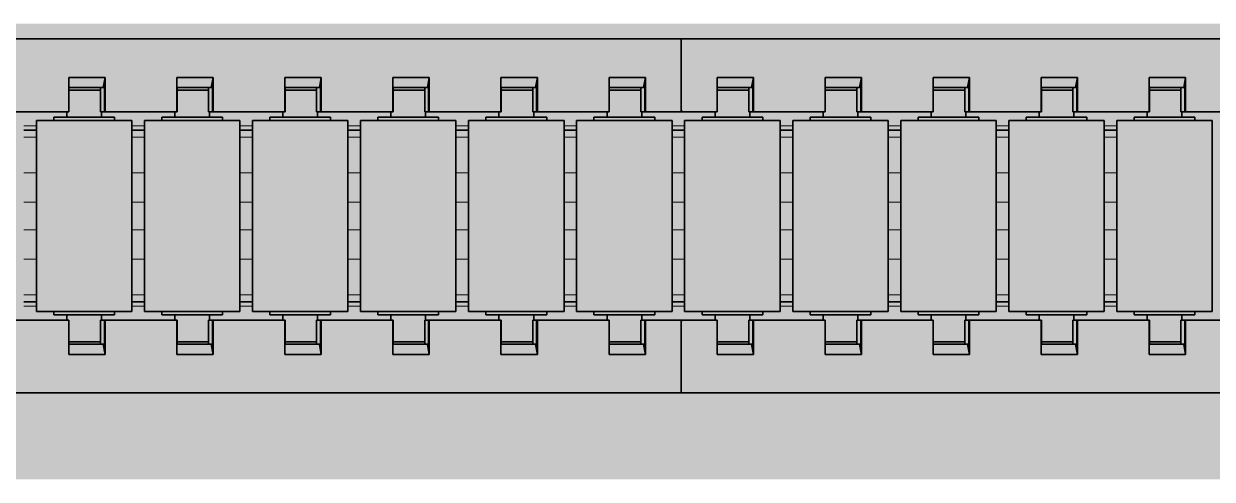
# Model space of a CAD drawing. Header units: inches. Extents: x 185496 to 352137, y 107182 to 179410.
# Drawn here: x 245351.6 to 245488.6, y 155394.6 to 155447.1 of the extents above; entities that cross this region are included whole.
import ezdxf

# ---------------------------------------------------------------- set-up
doc = ezdxf.new("R2010")
doc.units = ezdxf.units.IN
doc.header["$MEASUREMENT"] = 0
doc.layers.add('DIM', color=2, linetype='Continuous')
doc.layers.add('ZSX', color=4, linetype='Continuous')

# ---------------------------------------------------------------- blocks, each defined once
blk = doc.blocks.new('生产区')
at = {"layer": 'ZSX', "color": 0, "const_width": 0.35, "elevation": -1257.5994}
blk.add_lwpolyline([(120680.40898, 1477.75953), (120725.51339, 1477.75953)], dxfattribs=at)
blk = doc.blocks.new('liaojia')
at = {"color": 7, "lineweight": 35, "ltscale": 0.249049}
for p, q in [((799565.87, -279545.85), (799565.87, -279645.46)), ((799606.67, -279645.46), (799606.67, -279545.85)), ((799565.87, -279645.46), (799565.87, -279745.08)), ((799606.67, -279745.08), (799606.67, -279645.46))]:
    blk.add_line(p, q, dxfattribs=at)
at = {"color": 7, "lineweight": 35, "ltscale": 0.020671}
for p, q in [((799574.27, -279579.07), (799574.27, -279587.34)), ((799598.27, -279587.34), (799598.27, -279579.07)), ((799574.27, -279591.52), (799574.27, -279599.79)), ((799598.27, -279599.79), (799598.27, -279591.52)), ((799574.27, -279603.97), (799574.27, -279612.24)), ((799598.27, -279612.24), (799598.27, -279603.97)), ((799574.27, -279616.43), (799574.27, -279624.69)), ((799598.27, -279624.69), (799598.27, -279616.43)), ((799574.27, -279628.88), (799574.27, -279637.15)), ((799598.27, -279637.15), (799598.27, -279628.88)), ((799574.27, -279653.78), (799574.27, -279662.05)), ((799598.27, -279662.05), (799598.27, -279653.78)), ((799574.27, -279666.24), (799574.27, -279674.5)), ((799598.27, -279674.5), (799598.27, -279666.24)), ((799574.27, -279678.69), (799574.27, -279686.96)), ((799598.27, -279686.96), (799598.27, -279678.69)), ((799574.27, -279691.14), (799574.27, -279699.41)), ((799598.27, -279699.41), (799598.27, -279691.14)), ((799574.27, -279703.59), (799574.27, -279711.86)), ((799598.27, -279711.86), (799598.27, -279703.59)), ((799574.27, -279716.05), (799574.27, -279724.31)), ((799598.27, -279724.31), (799598.27, -279716.05))]:
    blk.add_line(p, q, dxfattribs=at)
at = {"color": 7, "lineweight": 35, "ltscale": 0.012551}
for p, q in [((799575.27, -279589.28), (799575.27, -279584.26)), ((799597.27, -279584.26), (799597.27, -279589.28)), ((799575.27, -279601.73), (799575.27, -279596.71)), ((799597.27, -279596.71), (799597.27, -279601.73)), ((799575.27, -279614.19), (799575.27, -279609.16)), ((799597.27, -279609.16), (799597.27, -279614.19)), ((799575.27, -279639.09), (799575.27, -279634.07)), ((799597.27, -279634.07), (799597.27, -279639.09)), ((799575.27, -279651.54), (799575.27, -279646.52)), ((799597.27, -279646.52), (799597.27, -279651.54)), ((799575.27, -279688.9), (799575.27, -279683.88)), ((799597.27, -279683.88), (799597.27, -279688.9)), ((799575.27, -279701.35), (799575.27, -279696.33)), ((799597.27, -279696.33), (799597.27, -279701.35))]:
    blk.add_line(p, q, dxfattribs=at)
at = {"color": 7, "lineweight": 35, "ltscale": 0.055}
for p, q in [((799575.27, -279584.26), (799597.27, -279584.26)), ((799575.27, -279595.26), (799597.27, -279595.26)), ((799575.27, -279596.71), (799597.27, -279596.71)), ((799575.27, -279607.71), (799597.27, -279607.71)), ((799575.27, -279609.16), (799597.27, -279609.16)), ((799575.27, -279620.16), (799597.27, -279620.16)), ((799575.27, -279621.62), (799597.27, -279621.62)), ((799575.27, -279632.62), (799597.27, -279632.62)), ((799575.27, -279634.07), (799597.27, -279634.07)), ((799575.27, -279645.07), (799597.27, -279645.07)), ((799575.27, -279646.52), (799597.27, -279646.52)), ((799575.27, -279657.52), (799597.27, -279657.52)), ((799575.27, -279658.97), (799597.27, -279658.97)), ((799575.27, -279669.97), (799597.27, -279669.97)), ((799575.27, -279671.43), (799597.27, -279671.43)), ((799575.27, -279682.43), (799597.27, -279682.43)), ((799575.27, -279683.88), (799597.27, -279683.88)), ((799575.27, -279694.88), (799597.27, -279694.88)), ((799575.27, -279696.33), (799597.27, -279696.33)), ((799575.27, -279707.33), (799597.27, -279707.33)), ((799575.27, -279708.78), (799597.27, -279708.78)), ((799575.27, -279719.78), (799597.27, -279719.78))]:
    blk.add_line(p, q, dxfattribs=at)
at = {"color": 7, "lineweight": 35, "ltscale": 0.002965}
for p, q in [((799570.31, -279587.34), (799571.47, -279587.55)), ((799601.07, -279587.55), (799602.24, -279587.34)), ((799570.31, -279599.79), (799571.47, -279600.01)), ((799601.07, -279600.01), (799602.24, -279599.79)), ((799570.31, -279612.24), (799571.47, -279612.46)), ((799601.07, -279612.46), (799602.24, -279612.24)), ((799570.31, -279624.69), (799571.47, -279624.91)), ((799601.07, -279624.91), (799602.24, -279624.69)), ((799570.31, -279637.15), (799571.47, -279637.36)), ((799601.07, -279637.36), (799602.24, -279637.15)), ((799570.31, -279649.6), (799571.47, -279649.82)), ((799601.07, -279649.82), (799602.24, -279649.6)), ((799570.31, -279662.05), (799571.47, -279662.27)), ((799601.07, -279662.27), (799602.24, -279662.05)), ((799570.31, -279674.5), (799571.47, -279674.72)), ((799601.07, -279674.72), (799602.24, -279674.5)), ((799570.31, -279686.96), (799571.47, -279687.17)), ((799601.07, -279687.17), (799602.24, -279686.96)), ((799570.31, -279699.41), (799571.47, -279699.63)), ((799601.07, -279699.63), (799602.24, -279699.41)), ((799570.31, -279711.86), (799571.47, -279712.08)), ((799601.07, -279712.08), (799602.24, -279711.86))]:
    blk.add_line(p, q, dxfattribs=at)
at = {"color": 7, "lineweight": 35, "ltscale": 0.009914}
for p, q in [((799570.31, -279587.34), (799574.27, -279587.34)), ((799598.27, -279587.34), (799602.24, -279587.34)), ((799574.27, -279591.52), (799570.31, -279591.52)), ((799602.24, -279591.52), (799598.27, -279591.52)), ((799570.31, -279599.79), (799574.27, -279599.79)), ((799598.27, -279599.79), (799602.24, -279599.79)), ((799574.27, -279603.97), (799570.31, -279603.97)), ((799602.24, -279603.97), (799598.27, -279603.97)), ((799570.31, -279612.24), (799574.27, -279612.24)), ((799598.27, -279612.24), (799602.24, -279612.24)), ((799574.27, -279616.43), (799570.31, -279616.43)), ((799602.24, -279616.43), (799598.27, -279616.43)), ((799570.31, -279624.69), (799574.27, -279624.69)), ((799598.27, -279624.69), (799602.24, -279624.69)), ((799574.27, -279628.88), (799570.31, -279628.88)), ((799602.24, -279628.88), (799598.27, -279628.88)), ((799570.31, -279637.15), (799574.27, -279637.15)), ((799598.27, -279637.15), (799602.24, -279637.15)), ((799574.27, -279641.33), (799570.31, -279641.33)), ((799602.24, -279641.33), (799598.27, -279641.33)), ((799570.31, -279649.6), (799574.27, -279649.6)), ((799598.27, -279649.6), (799602.24, -279649.6)), ((799574.27, -279653.78), (799570.31, -279653.78)), ((799602.24, -279653.78), (799598.27, -279653.78)), ((799570.31, -279662.05), (799574.27, -279662.05)), ((799598.27, -279662.05), (799602.24, -279662.05)), ((799574.27, -279666.24), (799570.31, -279666.24)), ((799602.24, -279666.24), (799598.27, -279666.24)), ((799570.31, -279674.5), (799574.27, -279674.5)), ((799598.27, -279674.5), (799602.24, -279674.5)), ((799574.27, -279678.69), (799570.31, -279678.69)), ((799602.24, -279678.69), (799598.27, -279678.69)), ((799570.31, -279686.96), (799574.27, -279686.96)), ((799598.27, -279686.96), (799602.24, -279686.96)), ((799574.27, -279691.14), (799570.31, -279691.14)), ((799602.24, -279691.14), (799598.27, -279691.14)), ((799570.31, -279699.41), (799574.27, -279699.41)), ((799598.27, -279699.41), (799602.24, -279699.41)), ((799574.27, -279703.59), (799570.31, -279703.59)), ((799602.24, -279703.59), (799598.27, -279703.59)), ((799570.31, -279711.86), (799574.27, -279711.86)), ((799598.27, -279711.86), (799602.24, -279711.86)), ((799574.27, -279716.05), (799570.31, -279716.05)), ((799602.24, -279716.05), (799598.27, -279716.05))]:
    blk.add_line(p, q, dxfattribs=at)
at = {"color": 7, "lineweight": 35, "ltscale": 0.01046}
for p, q in [((799570.31, -279591.52), (799570.31, -279587.34)), ((799602.24, -279587.34), (799602.24, -279591.52)), ((799570.31, -279603.97), (799570.31, -279599.79)), ((799602.24, -279599.79), (799602.24, -279603.97)), ((799570.31, -279616.43), (799570.31, -279612.24)), ((799602.24, -279612.24), (799602.24, -279616.43)), ((799570.31, -279628.88), (799570.31, -279624.69)), ((799602.24, -279624.69), (799602.24, -279628.88)), ((799570.31, -279641.33), (799570.31, -279637.15)), ((799602.24, -279637.15), (799602.24, -279641.33)), ((799570.31, -279653.78), (799570.31, -279649.6)), ((799602.24, -279649.6), (799602.24, -279653.78)), ((799570.31, -279666.24), (799570.31, -279662.05)), ((799602.24, -279662.05), (799602.24, -279666.24)), ((799570.31, -279678.69), (799570.31, -279674.5)), ((799602.24, -279674.5), (799602.24, -279678.69)), ((799570.31, -279691.14), (799570.31, -279686.96)), ((799602.24, -279686.96), (799602.24, -279691.14)), ((799570.31, -279703.59), (799570.31, -279699.41)), ((799602.24, -279699.41), (799602.24, -279703.59)), ((799570.31, -279716.05), (799570.31, -279711.86)), ((799602.24, -279711.86), (799602.24, -279716.05))]:
    blk.add_line(p, q, dxfattribs=at)
at = {"color": 7, "lineweight": 35, "ltscale": 0.000187683}
for p, q in [((799574.27, -279587.41), (799574.27, -279587.34)), ((799598.27, -279587.41), (799598.27, -279587.34)), ((799574.27, -279599.86), (799574.27, -279599.79)), ((799598.27, -279599.86), (799598.27, -279599.79)), ((799574.27, -279637.22), (799574.27, -279637.15)), ((799598.27, -279637.22), (799598.27, -279637.15)), ((799574.27, -279649.67), (799574.27, -279649.6)), ((799598.27, -279649.67), (799598.27, -279649.6)), ((799574.27, -279674.58), (799574.27, -279674.5)), ((799598.27, -279674.58), (799598.27, -279674.5)), ((799574.27, -279687.03), (799574.27, -279686.96)), ((799598.27, -279687.03), (799598.27, -279686.96))]:
    blk.add_line(p, q, dxfattribs=at)
at = {"color": 7, "lineweight": 35, "ltscale": 0.007987}
for p, q in [((799574.87, -279589.45), (799574.87, -279586.26)), ((799597.67, -279586.26), (799597.67, -279589.45)), ((799574.87, -279601.91), (799574.87, -279598.71)), ((799597.67, -279598.71), (799597.67, -279601.91)), ((799574.87, -279626.81), (799574.87, -279623.62)), ((799597.67, -279623.62), (799597.67, -279626.81)), ((799574.87, -279639.26), (799574.87, -279636.07)), ((799597.67, -279636.07), (799597.67, -279639.26)), ((799574.87, -279676.62), (799574.87, -279673.43)), ((799597.67, -279673.43), (799597.67, -279676.62)), ((799574.87, -279689.07), (799574.87, -279685.88)), ((799597.67, -279685.88), (799597.67, -279689.07))]:
    blk.add_line(p, q, dxfattribs=at)
at = {"color": 7, "lineweight": 35, "ltscale": 0.000999832}
for p, q in [((799574.87, -279586.26), (799575.27, -279586.26)), ((799574.87, -279593.26), (799575.27, -279593.26)), ((799574.87, -279598.71), (799575.27, -279598.71)), ((799574.87, -279605.71), (799575.27, -279605.71)), ((799574.87, -279611.16), (799575.27, -279611.16)), ((799574.87, -279618.16), (799575.27, -279618.16)), ((799574.87, -279623.62), (799575.27, -279623.62)), ((799574.87, -279630.62), (799575.27, -279630.62)), ((799574.87, -279636.07), (799575.27, -279636.07)), ((799574.87, -279643.07), (799575.27, -279643.07)), ((799574.87, -279648.52), (799575.27, -279648.52)), ((799574.87, -279655.52), (799575.27, -279655.52)), ((799574.87, -279660.97), (799575.27, -279660.97)), ((799574.87, -279667.97), (799575.27, -279667.97)), ((799574.87, -279673.43), (799575.27, -279673.43)), ((799574.87, -279680.43), (799575.27, -279680.43)), ((799574.87, -279685.88), (799575.27, -279685.88)), ((799574.87, -279692.88), (799575.27, -279692.88)), ((799574.87, -279698.33), (799575.27, -279698.33)), ((799574.87, -279705.33), (799575.27, -279705.33)), ((799574.87, -279710.78), (799575.27, -279710.78)), ((799574.87, -279717.78), (799575.27, -279717.78))]:
    blk.add_line(p, q, dxfattribs=at)
at = {"color": 7, "lineweight": 35, "ltscale": 0.001}
for p, q in [((799597.27, -279586.26), (799597.67, -279586.26)), ((799597.27, -279593.26), (799597.67, -279593.26)), ((799597.27, -279598.71), (799597.67, -279598.71)), ((799597.27, -279605.71), (799597.67, -279605.71)), ((799597.27, -279611.16), (799597.67, -279611.16)), ((799597.27, -279618.16), (799597.67, -279618.16)), ((799597.27, -279623.62), (799597.67, -279623.62)), ((799597.27, -279630.62), (799597.67, -279630.62)), ((799597.27, -279636.07), (799597.67, -279636.07)), ((799597.27, -279643.07), (799597.67, -279643.07)), ((799597.27, -279648.52), (799597.67, -279648.52)), ((799597.27, -279655.52), (799597.67, -279655.52)), ((799597.27, -279660.97), (799597.67, -279660.97)), ((799597.27, -279667.97), (799597.67, -279667.97)), ((799597.27, -279673.43), (799597.67, -279673.43)), ((799597.27, -279680.43), (799597.67, -279680.43)), ((799597.27, -279685.88), (799597.67, -279685.88)), ((799597.27, -279692.88), (799597.67, -279692.88)), ((799597.27, -279698.33), (799597.67, -279698.33)), ((799597.27, -279705.33), (799597.67, -279705.33)), ((799597.27, -279710.78), (799597.67, -279710.78)), ((799597.27, -279717.78), (799597.67, -279717.78))]:
    blk.add_line(p, q, dxfattribs=at)
at = {"color": 7, "lineweight": 35, "ltscale": 0.007}
for p, q in [((799571.47, -279587.41), (799574.27, -279587.41)), ((799571.47, -279587.87), (799574.27, -279587.87)), ((799598.27, -279587.41), (799601.07, -279587.41)), ((799601.07, -279587.87), (799598.27, -279587.87)), ((799571.47, -279591.5), (799574.27, -279591.5)), ((799601.07, -279591.5), (799598.27, -279591.5)), ((799571.47, -279599.86), (799574.27, -279599.86)), ((799571.47, -279600.32), (799574.27, -279600.32)), ((799598.27, -279599.86), (799601.07, -279599.86)), ((799601.07, -279600.32), (799598.27, -279600.32)), ((799571.47, -279603.96), (799574.27, -279603.96)), ((799601.07, -279603.96), (799598.27, -279603.96)), ((799571.47, -279612.32), (799574.27, -279612.32)), ((799571.47, -279612.77), (799574.27, -279612.77)), ((799598.27, -279612.32), (799601.07, -279612.32)), ((799601.07, -279612.77), (799598.27, -279612.77)), ((799571.47, -279616.41), (799574.27, -279616.41)), ((799601.07, -279616.41), (799598.27, -279616.41)), ((799571.47, -279624.77), (799574.27, -279624.77)), ((799571.47, -279625.22), (799574.27, -279625.22)), ((799598.27, -279624.77), (799601.07, -279624.77)), ((799601.07, -279625.22), (799598.27, -279625.22)), ((799571.47, -279628.86), (799574.27, -279628.86)), ((799601.07, -279628.86), (799598.27, -279628.86)), ((799571.47, -279637.22), (799574.27, -279637.22)), ((799571.47, -279637.68), (799574.27, -279637.68)), ((799598.27, -279637.22), (799601.07, -279637.22)), ((799601.07, -279637.68), (799598.27, -279637.68)), ((799571.47, -279641.31), (799574.27, -279641.31)), ((799598.27, -279641.31), (799601.07, -279641.31)), ((799571.47, -279649.67), (799574.27, -279649.67)), ((799574.27, -279650.13), (799571.47, -279650.13)), ((799598.27, -279649.67), (799601.07, -279649.67)), ((799601.07, -279650.13), (799598.27, -279650.13)), ((799571.47, -279653.77), (799574.27, -279653.77)), ((799601.07, -279653.77), (799598.27, -279653.77)), ((799571.47, -279662.13), (799574.27, -279662.13)), ((799571.47, -279662.58), (799574.27, -279662.58)), ((799598.27, -279662.13), (799601.07, -279662.13)), ((799601.07, -279662.58), (799598.27, -279662.58)), ((799571.47, -279666.22), (799574.27, -279666.22)), ((799601.07, -279666.22), (799598.27, -279666.22)), ((799571.47, -279674.58), (799574.27, -279674.58)), ((799571.47, -279675.03), (799574.27, -279675.03)), ((799598.27, -279674.58), (799601.07, -279674.58)), ((799601.07, -279675.03), (799598.27, -279675.03)), ((799571.47, -279678.67), (799574.27, -279678.67)), ((799601.07, -279678.67), (799598.27, -279678.67)), ((799571.47, -279687.03), (799574.27, -279687.03)), ((799598.27, -279687.03), (799601.07, -279687.03)), ((799571.47, -279687.49), (799574.27, -279687.49)), ((799601.07, -279687.49), (799598.27, -279687.49)), ((799571.47, -279691.12), (799574.27, -279691.12)), ((799601.07, -279691.12), (799598.27, -279691.12)), ((799571.47, -279699.48), (799574.27, -279699.48)), ((799598.27, -279699.48), (799601.07, -279699.48)), ((799571.47, -279699.94), (799574.27, -279699.94)), ((799601.07, -279699.94), (799598.27, -279699.94)), ((799571.47, -279703.58), (799574.27, -279703.58)), ((799601.07, -279703.58), (799598.27, -279703.58)), ((799571.47, -279711.94), (799574.27, -279711.94)), ((799598.27, -279711.94), (799601.07, -279711.94)), ((799571.47, -279712.39), (799574.27, -279712.39)), ((799601.07, -279712.39), (799598.27, -279712.39)), ((799571.47, -279716.03), (799574.27, -279716.03)), ((799601.07, -279716.03), (799598.27, -279716.03))]:
    blk.add_line(p, q, dxfattribs=at)
at = {"color": 7, "lineweight": 35, "ltscale": 0.000893784}
for p, q in [((799571.47, -279587.77), (799571.47, -279587.41)), ((799601.07, -279587.41), (799601.07, -279587.77)), ((799571.47, -279612.67), (799571.47, -279612.32)), ((799601.07, -279612.32), (799601.07, -279612.67)), ((799571.47, -279625.13), (799571.47, -279624.77)), ((799601.07, -279624.77), (799601.07, -279625.13)), ((799571.47, -279662.48), (799571.47, -279662.13)), ((799601.07, -279662.13), (799601.07, -279662.48)), ((799571.47, -279674.94), (799571.47, -279674.58)), ((799601.07, -279674.58), (799601.07, -279674.94)), ((799571.47, -279699.84), (799571.47, -279699.48)), ((799601.07, -279699.48), (799601.07, -279699.84)), ((799571.47, -279712.29), (799571.47, -279711.94)), ((799601.07, -279711.94), (799601.07, -279712.29))]:
    blk.add_line(p, q, dxfattribs=at)
at = {"color": 7, "lineweight": 35, "ltscale": 0.000357056}
for p, q in [((799571.47, -279587.55), (799571.47, -279587.41)), ((799571.47, -279600.01), (799571.47, -279599.86)), ((799571.47, -279637.36), (799571.47, -279637.22)), ((799571.47, -279649.82), (799571.47, -279649.67)), ((799571.47, -279674.72), (799571.47, -279674.58)), ((799571.47, -279687.17), (799571.47, -279687.03))]:
    blk.add_line(p, q, dxfattribs=at)
at = {"color": 7, "lineweight": 35, "ltscale": 0.000536728}
for p, q in [((799571.47, -279587.55), (799571.47, -279587.77)), ((799571.47, -279674.72), (799571.47, -279674.94))]:
    blk.add_line(p, q, dxfattribs=at)
at = {"color": 7, "lineweight": 35, "ltscale": 0.009386}
for p, q in [((799571.47, -279587.77), (799571.47, -279591.52)), ((799601.07, -279591.52), (799601.07, -279587.77)), ((799571.47, -279600.22), (799571.47, -279603.98)), ((799601.07, -279603.98), (799601.07, -279600.22)), ((799571.47, -279612.67), (799571.47, -279616.43)), ((799601.07, -279616.43), (799601.07, -279612.67)), ((799571.47, -279625.13), (799571.47, -279628.88)), ((799601.07, -279628.88), (799601.07, -279625.13)), ((799571.47, -279637.58), (799571.47, -279641.33)), ((799601.07, -279641.33), (799601.07, -279637.58)), ((799571.47, -279650.03), (799571.47, -279653.79)), ((799601.07, -279653.79), (799601.07, -279650.03)), ((799571.47, -279662.48), (799571.47, -279666.24)), ((799601.07, -279666.24), (799601.07, -279662.48)), ((799571.47, -279674.94), (799571.47, -279678.69)), ((799601.07, -279678.69), (799601.07, -279674.94)), ((799571.47, -279687.39), (799571.47, -279691.14)), ((799601.07, -279691.14), (799601.07, -279687.39)), ((799571.47, -279699.84), (799571.47, -279703.6)), ((799601.07, -279703.6), (799601.07, -279699.84)), ((799571.47, -279712.29), (799571.47, -279716.05)), ((799601.07, -279716.05), (799601.07, -279712.29))]:
    blk.add_line(p, q, dxfattribs=at)
at = {"color": 7, "lineweight": 35, "ltscale": 0.005169}
for p, q in [((799571.77, -279589.93), (799571.77, -279587.87)), ((799571.77, -279627.29), (799571.77, -279625.22)), ((799571.77, -279639.74), (799571.77, -279637.68)), ((799571.77, -279677.1), (799571.77, -279675.03))]:
    blk.add_line(p, q, dxfattribs=at)
at = {"color": 7, "lineweight": 35, "ltscale": 0.004297}
for p, q in [((799571.77, -279589.59), (799571.77, -279587.87)), ((799600.77, -279587.87), (799600.77, -279589.59)), ((799571.77, -279614.49), (799571.77, -279612.77)), ((799600.77, -279612.77), (799600.77, -279614.49)), ((799571.77, -279626.94), (799571.77, -279625.22)), ((799600.77, -279625.22), (799600.77, -279626.94)), ((799571.77, -279639.4), (799571.77, -279637.68)), ((799600.77, -279637.68), (799600.77, -279639.4)), ((799571.77, -279664.3), (799571.77, -279662.58)), ((799600.77, -279662.58), (799600.77, -279664.3)), ((799571.77, -279676.75), (799571.77, -279675.03)), ((799600.77, -279675.03), (799600.77, -279676.75)), ((799571.77, -279714.11), (799571.77, -279712.39)), ((799600.77, -279712.39), (799600.77, -279714.11))]:
    blk.add_line(p, q, dxfattribs=at)
at = {"color": 7, "lineweight": 35, "ltscale": 0.001138}
for p, q in [((799574.27, -279587.41), (799574.27, -279587.87)), ((799598.27, -279587.87), (799598.27, -279587.41)), ((799574.27, -279599.86), (799574.27, -279600.32)), ((799598.27, -279600.32), (799598.27, -279599.86)), ((799574.27, -279612.32), (799574.27, -279612.77)), ((799598.27, -279612.77), (799598.27, -279612.32)), ((799574.27, -279624.77), (799574.27, -279625.22)), ((799598.27, -279625.22), (799598.27, -279624.77)), ((799574.27, -279637.22), (799574.27, -279637.68)), ((799598.27, -279637.68), (799598.27, -279637.22)), ((799574.27, -279649.67), (799574.27, -279650.13)), ((799598.27, -279650.13), (799598.27, -279649.67)), ((799574.27, -279662.13), (799574.27, -279662.58)), ((799598.27, -279662.58), (799598.27, -279662.13)), ((799574.27, -279674.58), (799574.27, -279675.03)), ((799598.27, -279675.03), (799598.27, -279674.58)), ((799574.27, -279687.03), (799574.27, -279687.49)), ((799598.27, -279687.49), (799598.27, -279687.03)), ((799574.27, -279699.48), (799574.27, -279699.94)), ((799598.27, -279699.94), (799598.27, -279699.48)), ((799574.27, -279711.94), (799574.27, -279712.39)), ((799598.27, -279712.39), (799598.27, -279711.94))]:
    blk.add_line(p, q, dxfattribs=at)
at = {"color": 7, "lineweight": 35, "ltscale": 0.0015}
for p, q in [((799574.27, -279587.76), (799574.87, -279587.76)), ((799597.67, -279587.76), (799598.27, -279587.76)), ((799574.27, -279591.76), (799574.87, -279591.76)), ((799597.67, -279591.76), (799598.27, -279591.76)), ((799574.27, -279600.21), (799574.87, -279600.21)), ((799597.67, -279600.21), (799598.27, -279600.21)), ((799574.27, -279604.21), (799574.87, -279604.21)), ((799597.67, -279604.21), (799598.27, -279604.21)), ((799574.27, -279612.66), (799574.87, -279612.66)), ((799597.67, -279612.66), (799598.27, -279612.66)), ((799574.27, -279616.66), (799574.87, -279616.66)), ((799597.67, -279616.66), (799598.27, -279616.66)), ((799574.27, -279625.12), (799574.87, -279625.12)), ((799597.67, -279625.12), (799598.27, -279625.12)), ((799574.27, -279629.12), (799574.87, -279629.12)), ((799597.67, -279629.12), (799598.27, -279629.12)), ((799574.27, -279637.57), (799574.87, -279637.57)), ((799597.67, -279637.57), (799598.27, -279637.57)), ((799574.27, -279641.57), (799574.87, -279641.57)), ((799597.67, -279641.57), (799598.27, -279641.57)), ((799574.27, -279650.02), (799574.87, -279650.02)), ((799597.67, -279650.02), (799598.27, -279650.02)), ((799574.27, -279654.02), (799574.87, -279654.02)), ((799597.67, -279654.02), (799598.27, -279654.02)), ((799574.27, -279662.47), (799574.87, -279662.47)), ((799597.67, -279662.47), (799598.27, -279662.47)), ((799574.27, -279666.47), (799574.87, -279666.47)), ((799597.67, -279666.47), (799598.27, -279666.47)), ((799574.27, -279674.93), (799574.87, -279674.93)), ((799597.67, -279674.93), (799598.27, -279674.93)), ((799574.27, -279678.93), (799574.87, -279678.93)), ((799597.67, -279678.93), (799598.27, -279678.93)), ((799574.27, -279687.38), (799574.87, -279687.38)), ((799597.67, -279687.38), (799598.27, -279687.38)), ((799574.27, -279691.38), (799574.87, -279691.38)), ((799597.67, -279691.38), (799598.27, -279691.38)), ((799574.27, -279699.83), (799574.87, -279699.83)), ((799597.67, -279699.83), (799598.27, -279699.83)), ((799574.27, -279703.83), (799574.87, -279703.83)), ((799597.67, -279703.83), (799598.27, -279703.83)), ((799574.27, -279712.28), (799574.87, -279712.28)), ((799597.67, -279712.28), (799598.27, -279712.28)), ((799574.27, -279716.28), (799574.87, -279716.28)), ((799597.67, -279716.28), (799598.27, -279716.28))]:
    blk.add_line(p, q, dxfattribs=at)
at = {"color": 7, "lineweight": 35, "ltscale": 0.000243759}
for p, q in [((799601.07, -279587.87), (799601.07, -279587.77)), ((799601.07, -279612.77), (799601.07, -279612.67)), ((799601.07, -279625.22), (799601.07, -279625.13)), ((799601.07, -279650.13), (799601.07, -279650.03)), ((799601.07, -279662.58), (799601.07, -279662.48)), ((799601.07, -279675.03), (799601.07, -279674.94)), ((799601.07, -279699.94), (799601.07, -279699.84)), ((799601.07, -279712.39), (799601.07, -279712.29))]:
    blk.add_line(p, q, dxfattribs=at)
at = {"color": 7, "lineweight": 13, "ltscale": 0.009093}
for p, q in [((799601.07, -279591.5), (799601.07, -279587.87)), ((799601.07, -279603.96), (799601.07, -279600.32)), ((799601.07, -279616.41), (799601.07, -279612.77)), ((799601.07, -279628.86), (799601.07, -279625.22)), ((799601.07, -279641.31), (799601.07, -279637.68)), ((799601.07, -279653.77), (799601.07, -279650.13)), ((799601.07, -279666.22), (799601.07, -279662.58)), ((799601.07, -279678.67), (799601.07, -279675.03)), ((799601.07, -279691.12), (799601.07, -279687.49)), ((799601.07, -279703.58), (799601.07, -279699.94)), ((799601.07, -279716.03), (799601.07, -279712.39))]:
    blk.add_line(p, q, dxfattribs=at)
at = {"color": 7, "lineweight": 35, "ltscale": 0.004796}
for p, q in [((799571.77, -279591.5), (799571.77, -279589.59)), ((799600.77, -279589.59), (799600.77, -279591.5)), ((799571.77, -279616.41), (799571.77, -279614.49)), ((799600.77, -279614.49), (799600.77, -279616.41)), ((799571.77, -279628.86), (799571.77, -279626.94)), ((799600.77, -279626.94), (799600.77, -279628.86)), ((799571.77, -279641.31), (799571.77, -279639.4)), ((799600.77, -279639.4), (799600.77, -279641.31)), ((799571.77, -279666.22), (799571.77, -279664.3)), ((799600.77, -279664.3), (799600.77, -279666.22)), ((799571.77, -279678.67), (799571.77, -279676.75)), ((799600.77, -279676.75), (799600.77, -279678.67)), ((799571.77, -279716.03), (799571.77, -279714.11)), ((799600.77, -279714.11), (799600.77, -279716.03))]:
    blk.add_line(p, q, dxfattribs=at)
at = {"color": 7, "lineweight": 35, "ltscale": 0.003925}
for p, q in [((799571.77, -279591.5), (799571.77, -279589.93)), ((799571.77, -279603.96), (799571.77, -279602.39)), ((799571.77, -279616.41), (799571.77, -279614.84)), ((799571.77, -279628.86), (799571.77, -279627.29)), ((799571.77, -279641.31), (799571.77, -279639.74)), ((799571.77, -279653.77), (799571.77, -279652.2)), ((799571.77, -279666.22), (799571.77, -279664.65)), ((799571.77, -279678.67), (799571.77, -279677.1)), ((799571.77, -279691.12), (799571.77, -279689.55)), ((799571.77, -279703.58), (799571.77, -279702.01)), ((799571.77, -279716.03), (799571.77, -279714.46))]:
    blk.add_line(p, q, dxfattribs=at)
at = {"color": 7, "lineweight": 35, "ltscale": 0.009513}
for p, q in [((799574.87, -279593.26), (799574.87, -279589.45)), ((799597.67, -279593.26), (799597.67, -279589.45)), ((799574.87, -279605.71), (799574.87, -279601.91)), ((799597.67, -279605.71), (799597.67, -279601.91)), ((799574.87, -279630.62), (799574.87, -279626.81)), ((799597.67, -279630.62), (799597.67, -279626.81)), ((799574.87, -279643.07), (799574.87, -279639.26)), ((799597.67, -279643.07), (799597.67, -279639.26)), ((799574.87, -279667.97), (799574.87, -279664.17)), ((799597.67, -279667.97), (799597.67, -279664.17)), ((799574.87, -279680.43), (799574.87, -279676.62)), ((799597.67, -279680.43), (799597.67, -279676.62)), ((799574.87, -279692.88), (799574.87, -279689.07)), ((799597.67, -279692.88), (799597.67, -279689.07)), ((799574.87, -279717.78), (799574.87, -279713.98)), ((799597.67, -279717.78), (799597.67, -279713.98))]:
    blk.add_line(p, q, dxfattribs=at)
at = {"color": 7, "lineweight": 35, "ltscale": 0.014948}
for p, q in [((799575.27, -279595.26), (799575.27, -279589.28)), ((799597.27, -279589.28), (799597.27, -279595.26)), ((799575.27, -279607.71), (799575.27, -279601.73)), ((799597.27, -279601.73), (799597.27, -279607.71)), ((799575.27, -279632.62), (799575.27, -279626.64)), ((799597.27, -279626.64), (799597.27, -279632.62)), ((799575.27, -279645.07), (799575.27, -279639.09)), ((799597.27, -279639.09), (799597.27, -279645.07)), ((799575.27, -279657.52), (799575.27, -279651.54)), ((799597.27, -279651.54), (799597.27, -279657.52)), ((799575.27, -279669.97), (799575.27, -279664)), ((799597.27, -279664), (799597.27, -279669.97)), ((799575.27, -279682.43), (799575.27, -279676.45)), ((799597.27, -279676.45), (799597.27, -279682.43)), ((799575.27, -279694.88), (799575.27, -279688.9)), ((799597.27, -279688.9), (799597.27, -279694.88)), ((799575.27, -279719.78), (799575.27, -279713.8)), ((799597.27, -279713.8), (799597.27, -279719.78))]:
    blk.add_line(p, q, dxfattribs=at)
at = {"color": 7, "lineweight": 35, "ltscale": 4.15802e-05}
for p, q in [((799574.27, -279591.5), (799574.27, -279591.52)), ((799598.27, -279591.52), (799598.27, -279591.5)), ((799601.07, -279591.5), (799601.07, -279591.52)), ((799574.27, -279616.41), (799574.27, -279616.43)), ((799598.27, -279616.43), (799598.27, -279616.41)), ((799601.07, -279616.41), (799601.07, -279616.43)), ((799574.27, -279628.86), (799574.27, -279628.88)), ((799598.27, -279628.88), (799598.27, -279628.86)), ((799601.07, -279628.86), (799601.07, -279628.88)), ((799574.27, -279666.22), (799574.27, -279666.24)), ((799598.27, -279666.24), (799598.27, -279666.22)), ((799601.07, -279666.22), (799601.07, -279666.24)), ((799574.27, -279678.67), (799574.27, -279678.69)), ((799598.27, -279678.69), (799598.27, -279678.67)), ((799601.07, -279678.67), (799601.07, -279678.69)), ((799574.27, -279703.58), (799574.27, -279703.59)), ((799598.27, -279703.59), (799598.27, -279703.58)), ((799601.07, -279703.58), (799601.07, -279703.59)), ((799574.27, -279716.03), (799574.27, -279716.05)), ((799598.27, -279716.05), (799598.27, -279716.03)), ((799601.07, -279716.03), (799601.07, -279716.05))]:
    blk.add_line(p, q, dxfattribs=at)
at = {"color": 7, "lineweight": 13, "ltscale": 0.003631}
for p, q in [((799575.87, -279596.71), (799575.87, -279595.26)), ((799577.19, -279596.71), (799577.19, -279595.26)), ((799581.31, -279596.71), (799581.31, -279595.26)), ((799584.67, -279596.71), (799584.67, -279595.26)), ((799587.88, -279596.71), (799587.88, -279595.26)), ((799591.24, -279596.71), (799591.24, -279595.26)), ((799595.36, -279596.71), (799595.36, -279595.26)), ((799596.67, -279596.71), (799596.67, -279595.26)), ((799575.87, -279609.16), (799575.87, -279607.71)), ((799577.19, -279609.16), (799577.19, -279607.71)), ((799581.31, -279609.16), (799581.31, -279607.71)), ((799584.67, -279609.16), (799584.67, -279607.71)), ((799587.88, -279609.16), (799587.88, -279607.71)), ((799591.24, -279609.16), (799591.24, -279607.71)), ((799595.36, -279609.16), (799595.36, -279607.71)), ((799596.67, -279609.16), (799596.67, -279607.71)), ((799575.87, -279621.62), (799575.87, -279620.16)), ((799577.19, -279621.62), (799577.19, -279620.16)), ((799581.31, -279621.62), (799581.31, -279620.16)), ((799584.67, -279621.62), (799584.67, -279620.16)), ((799587.88, -279621.62), (799587.88, -279620.16)), ((799591.24, -279621.62), (799591.24, -279620.16)), ((799595.36, -279621.62), (799595.36, -279620.16)), ((799596.67, -279621.62), (799596.67, -279620.16)), ((799575.87, -279634.07), (799575.87, -279632.62)), ((799577.19, -279634.07), (799577.19, -279632.62)), ((799581.31, -279634.07), (799581.31, -279632.62)), ((799584.67, -279634.07), (799584.67, -279632.62)), ((799587.88, -279634.07), (799587.88, -279632.62)), ((799591.24, -279634.07), (799591.24, -279632.62)), ((799595.36, -279634.07), (799595.36, -279632.62)), ((799596.67, -279634.07), (799596.67, -279632.62)), ((799575.87, -279646.52), (799575.87, -279645.07)), ((799577.19, -279646.52), (799577.19, -279645.07)), ((799581.31, -279646.52), (799581.31, -279645.07)), ((799584.67, -279646.52), (799584.67, -279645.07)), ((799587.88, -279646.52), (799587.88, -279645.07)), ((799591.24, -279646.52), (799591.24, -279645.07)), ((799595.36, -279646.52), (799595.36, -279645.07)), ((799596.67, -279646.52), (799596.67, -279645.07)), ((799575.87, -279658.97), (799575.87, -279657.52)), ((799577.19, -279658.97), (799577.19, -279657.52)), ((799581.31, -279658.97), (799581.31, -279657.52)), ((799584.67, -279658.97), (799584.67, -279657.52)), ((799587.88, -279658.97), (799587.88, -279657.52)), ((799591.24, -279658.97), (799591.24, -279657.52)), ((799595.36, -279658.97), (799595.36, -279657.52)), ((799596.67, -279658.97), (799596.67, -279657.52)), ((799575.87, -279671.43), (799575.87, -279669.97)), ((799577.19, -279671.43), (799577.19, -279669.97)), ((799581.31, -279671.43), (799581.31, -279669.97)), ((799584.67, -279671.43), (799584.67, -279669.97)), ((799587.88, -279671.43), (799587.88, -279669.97)), ((799591.24, -279671.43), (799591.24, -279669.97)), ((799595.36, -279671.43), (799595.36, -279669.97)), ((799596.67, -279671.43), (799596.67, -279669.97)), ((799575.87, -279683.88), (799575.87, -279682.43)), ((799577.19, -279683.88), (799577.19, -279682.43)), ((799581.31, -279683.88), (799581.31, -279682.43)), ((799584.67, -279683.88), (799584.67, -279682.43)), ((799587.88, -279683.88), (799587.88, -279682.43)), ((799591.24, -279683.88), (799591.24, -279682.43)), ((799595.36, -279683.88), (799595.36, -279682.43)), ((799596.67, -279683.88), (799596.67, -279682.43)), ((799575.87, -279696.33), (799575.87, -279694.88)), ((799577.19, -279696.33), (799577.19, -279694.88)), ((799581.31, -279696.33), (799581.31, -279694.88)), ((799584.67, -279696.33), (799584.67, -279694.88)), ((799587.88, -279696.33), (799587.88, -279694.88)), ((799591.24, -279696.33), (799591.24, -279694.88)), ((799595.36, -279696.33), (799595.36, -279694.88)), ((799596.67, -279696.33), (799596.67, -279694.88)), ((799575.87, -279708.78), (799575.87, -279707.33)), ((799577.19, -279708.78), (799577.19, -279707.33)), ((799581.31, -279708.78), (799581.31, -279707.33)), ((799584.67, -279708.78), (799584.67, -279707.33)), ((799587.88, -279708.78), (799587.88, -279707.33)), ((799591.24, -279708.78), (799591.24, -279707.33)), ((799595.36, -279708.78), (799595.36, -279707.33)), ((799596.67, -279708.78), (799596.67, -279707.33)), ((799575.87, -279721.24), (799575.87, -279719.78)), ((799577.19, -279721.24), (799577.19, -279719.78)), ((799581.31, -279721.24), (799581.31, -279719.78)), ((799584.67, -279721.24), (799584.67, -279719.78)), ((799587.88, -279721.24), (799587.88, -279719.78)), ((799591.24, -279721.24), (799591.24, -279719.78)), ((799595.36, -279721.24), (799595.36, -279719.78)), ((799596.67, -279721.24), (799596.67, -279719.78))]:
    blk.add_line(p, q, dxfattribs=at)
at = {"color": 7, "lineweight": 35, "ltscale": 0.003631}
for p, q in [((799576.37, -279596.71), (799576.37, -279595.26)), ((799596.17, -279596.71), (799596.17, -279595.26)), ((799576.37, -279609.16), (799576.37, -279607.71)), ((799596.17, -279609.16), (799596.17, -279607.71)), ((799576.37, -279621.62), (799576.37, -279620.16)), ((799596.17, -279621.62), (799596.17, -279620.16)), ((799576.37, -279634.07), (799576.37, -279632.62)), ((799596.17, -279634.07), (799596.17, -279632.62)), ((799576.37, -279646.52), (799576.37, -279645.07)), ((799596.17, -279646.52), (799596.17, -279645.07)), ((799576.37, -279658.97), (799576.37, -279657.52)), ((799596.17, -279658.97), (799596.17, -279657.52)), ((799576.37, -279671.43), (799576.37, -279669.97)), ((799596.17, -279671.43), (799596.17, -279669.97)), ((799576.37, -279683.88), (799576.37, -279682.43)), ((799596.17, -279683.88), (799596.17, -279682.43)), ((799576.37, -279696.33), (799576.37, -279694.88)), ((799596.17, -279696.33), (799596.17, -279694.88)), ((799576.37, -279708.78), (799576.37, -279707.33)), ((799596.17, -279708.78), (799596.17, -279707.33)), ((799576.37, -279721.24), (799576.37, -279719.78)), ((799596.17, -279721.24), (799596.17, -279719.78))]:
    blk.add_line(p, q, dxfattribs=at)
at = {"color": 7, "lineweight": 35, "ltscale": 0.000894165}
for p, q in [((799571.47, -279600.22), (799571.47, -279599.86)), ((799601.07, -279599.86), (799601.07, -279600.22)), ((799571.47, -279637.58), (799571.47, -279637.22)), ((799601.07, -279637.22), (799601.07, -279637.58)), ((799571.47, -279650.03), (799571.47, -279649.67)), ((799601.07, -279649.67), (799601.07, -279650.03)), ((799571.47, -279687.39), (799571.47, -279687.03)), ((799601.07, -279687.03), (799601.07, -279687.39))]:
    blk.add_line(p, q, dxfattribs=at)
at = {"color": 7, "lineweight": 35, "ltscale": 0.000537109}
for p, q in [((799571.47, -279600.01), (799571.47, -279600.22)), ((799571.47, -279612.46), (799571.47, -279612.67)), ((799571.47, -279624.91), (799571.47, -279625.13)), ((799571.47, -279637.36), (799571.47, -279637.58)), ((799571.47, -279650.03), (799571.47, -279649.82)), ((799571.47, -279662.27), (799571.47, -279662.48)), ((799571.47, -279687.17), (799571.47, -279687.39)), ((799571.47, -279699.63), (799571.47, -279699.84)), ((799571.47, -279712.08), (799571.47, -279712.29))]:
    blk.add_line(p, q, dxfattribs=at)
at = {"color": 7, "lineweight": 35, "ltscale": 0.005168}
for p, q in [((799571.77, -279602.39), (799571.77, -279600.32)), ((799571.77, -279614.84), (799571.77, -279612.77)), ((799571.77, -279652.2), (799571.77, -279650.13)), ((799571.77, -279664.65), (799571.77, -279662.58)), ((799571.77, -279689.55), (799571.77, -279687.49)), ((799571.77, -279702.01), (799571.77, -279699.94)), ((799571.77, -279714.46), (799571.77, -279712.39))]:
    blk.add_line(p, q, dxfattribs=at)
at = {"color": 7, "lineweight": 35, "ltscale": 0.004296}
for p, q in [((799571.77, -279602.04), (799571.77, -279600.32)), ((799600.77, -279600.32), (799600.77, -279602.04)), ((799571.77, -279651.85), (799571.77, -279650.13)), ((799600.77, -279650.13), (799600.77, -279651.85)), ((799571.77, -279689.21), (799571.77, -279687.49)), ((799600.77, -279687.49), (799600.77, -279689.21)), ((799571.77, -279701.66), (799571.77, -279699.94)), ((799600.77, -279699.94), (799600.77, -279701.66))]:
    blk.add_line(p, q, dxfattribs=at)
at = {"color": 7, "lineweight": 35, "ltscale": 0.000243378}
for p, q in [((799601.07, -279600.32), (799601.07, -279600.22)), ((799601.07, -279637.68), (799601.07, -279637.58)), ((799601.07, -279687.49), (799601.07, -279687.39))]:
    blk.add_line(p, q, dxfattribs=at)
at = {"color": 7, "lineweight": 35, "ltscale": 0.004797}
for p, q in [((799571.77, -279603.96), (799571.77, -279602.04)), ((799600.77, -279602.04), (799600.77, -279603.96)), ((799571.77, -279653.77), (799571.77, -279651.85)), ((799600.77, -279651.85), (799600.77, -279653.77)), ((799571.77, -279691.12), (799571.77, -279689.21)), ((799600.77, -279689.21), (799600.77, -279691.12)), ((799571.77, -279703.58), (799571.77, -279701.66)), ((799600.77, -279701.66), (799600.77, -279703.58))]:
    blk.add_line(p, q, dxfattribs=at)
at = {"color": 7, "lineweight": 35, "ltscale": 4.11987e-05}
for p, q in [((799574.27, -279603.96), (799574.27, -279603.97)), ((799598.27, -279603.97), (799598.27, -279603.96)), ((799601.07, -279603.96), (799601.07, -279603.97)), ((799574.27, -279641.31), (799574.27, -279641.33)), ((799598.27, -279641.33), (799598.27, -279641.31)), ((799601.07, -279641.33), (799601.07, -279641.31)), ((799574.27, -279653.77), (799574.27, -279653.78)), ((799598.27, -279653.78), (799598.27, -279653.77)), ((799601.07, -279653.77), (799601.07, -279653.78)), ((799574.27, -279691.12), (799574.27, -279691.14)), ((799598.27, -279691.14), (799598.27, -279691.12)), ((799601.07, -279691.12), (799601.07, -279691.14))]:
    blk.add_line(p, q, dxfattribs=at)
at = {"color": 7, "lineweight": 35, "ltscale": 0.007988}
for p, q in [((799574.87, -279614.36), (799574.87, -279611.16)), ((799597.67, -279611.16), (799597.67, -279614.36)), ((799574.87, -279651.72), (799574.87, -279648.52)), ((799597.67, -279648.52), (799597.67, -279651.72)), ((799574.87, -279664.17), (799574.87, -279660.97)), ((799597.67, -279660.97), (799597.67, -279664.17)), ((799574.87, -279701.53), (799574.87, -279698.33)), ((799597.67, -279698.33), (799597.67, -279701.53)), ((799574.87, -279713.98), (799574.87, -279710.78)), ((799597.67, -279710.78), (799597.67, -279713.98))]:
    blk.add_line(p, q, dxfattribs=at)
at = {"color": 7, "lineweight": 35, "ltscale": 0.000356674}
for p, q in [((799571.47, -279612.46), (799571.47, -279612.32)), ((799571.47, -279624.91), (799571.47, -279624.77)), ((799571.47, -279662.27), (799571.47, -279662.13)), ((799571.47, -279699.63), (799571.47, -279699.48)), ((799571.47, -279712.08), (799571.47, -279711.94))]:
    blk.add_line(p, q, dxfattribs=at)
at = {"color": 7, "lineweight": 35, "ltscale": 0.000188065}
for p, q in [((799574.27, -279612.32), (799574.27, -279612.24)), ((799598.27, -279612.32), (799598.27, -279612.24)), ((799574.27, -279624.77), (799574.27, -279624.69)), ((799598.27, -279624.77), (799598.27, -279624.69)), ((799574.27, -279662.13), (799574.27, -279662.05)), ((799598.27, -279662.13), (799598.27, -279662.05)), ((799574.27, -279699.48), (799574.27, -279699.41)), ((799598.27, -279699.48), (799598.27, -279699.41)), ((799574.27, -279711.94), (799574.27, -279711.86)), ((799598.27, -279711.94), (799598.27, -279711.86))]:
    blk.add_line(p, q, dxfattribs=at)
at = {"color": 7, "lineweight": 35, "ltscale": 0.009512}
for p, q in [((799574.87, -279618.16), (799574.87, -279614.36)), ((799597.67, -279618.16), (799597.67, -279614.36)), ((799574.87, -279655.52), (799574.87, -279651.72)), ((799597.67, -279655.52), (799597.67, -279651.72)), ((799574.87, -279705.33), (799574.87, -279701.53)), ((799597.67, -279705.33), (799597.67, -279701.53))]:
    blk.add_line(p, q, dxfattribs=at)
at = {"color": 7, "lineweight": 35, "ltscale": 0.014949}
for p, q in [((799575.27, -279620.16), (799575.27, -279614.19)), ((799597.27, -279614.19), (799597.27, -279620.16)), ((799575.27, -279707.33), (799575.27, -279701.35)), ((799597.27, -279701.35), (799597.27, -279707.33))]:
    blk.add_line(p, q, dxfattribs=at)
at = {"color": 7, "lineweight": 35, "ltscale": 0.012552}
for p, q in [((799575.27, -279626.64), (799575.27, -279621.62)), ((799597.27, -279621.62), (799597.27, -279626.64)), ((799575.27, -279664), (799575.27, -279658.97)), ((799597.27, -279658.97), (799597.27, -279664)), ((799575.27, -279676.45), (799575.27, -279671.43)), ((799597.27, -279671.43), (799597.27, -279676.45)), ((799575.27, -279713.8), (799575.27, -279708.78)), ((799597.27, -279708.78), (799597.27, -279713.8))]:
    blk.add_line(p, q, dxfattribs=at)
at = {"color": 7, "lineweight": 35, "ltscale": 0.009837}
for p, q in [((799574.27, -279641.33), (799574.27, -279645.27)), ((799598.27, -279645.27), (799598.27, -279641.33)), ((799574.27, -279645.66), (799574.27, -279649.6)), ((799598.27, -279649.6), (799598.27, -279645.66))]:
    blk.add_line(p, q, dxfattribs=at)
at = {"color": 7, "lineweight": 35, "ltscale": 0.00032692}
blk.add_line((799565.87, -279645.23), (799565.87, -279645.36), dxfattribs=at)
at = {"color": 7, "lineweight": 35, "ltscale": 0.0205}
for p, q in [((799565.87, -279645.46), (799574.07, -279645.46)), ((799574.07, -279645.46), (799565.87, -279645.46)), ((799598.47, -279645.46), (799606.67, -279645.46)), ((799606.67, -279645.46), (799598.47, -279645.46))]:
    blk.add_line(p, q, dxfattribs=at)
at = {"color": 7, "lineweight": 35, "ltscale": 0.000653839}
for p, q in [((799565.87, -279645.46), (799565.87, -279645.73)), ((799574.27, -279645.27), (799574.27, -279645.53)), ((799598.27, -279645.53), (799598.27, -279645.27))]:
    blk.add_line(p, q, dxfattribs=at)
at = {"color": 7, "lineweight": 35, "ltscale": 0.000336456}
blk.add_line((799574.27, -279645.53), (799574.27, -279645.66), dxfattribs=at)
at = {"color": 7, "lineweight": 35, "ltscale": 0.001377}
blk.add_line((799598.27, -279646.08), (799598.27, -279645.53), dxfattribs=at)
at = {"color": 7, "lineweight": 35, "ltscale": 0.000747299}
blk.add_line((799598.27, -279646.08), (799598.27, -279646.38), dxfattribs=at)
at = {"color": 7, "lineweight": 35, "ltscale": 0.000827789}
blk.add_line((799598.27, -279646.71), (799598.27, -279646.38), dxfattribs=at)
at = {"color": 7, "lineweight": 35}
for centre, start_param, end_param in [((799574.07, -279645.27), 4.712389, 6.283185), ((799574.07, -279645.66), 6.283185, 7.853982), ((799574.07, -279645.53), 5.932216, 6.283185), ((799598.47, -279645.27), 3.141593, 4.712389), ((799598.47, -279645.66), 1.570796, 3.141593), ((799598.47, -279645.53), 3.141593, 3.492593)]:
    blk.add_ellipse(centre, major_axis=(0.2, 0), ratio=0.996195, start_param=start_param, end_param=end_param, dxfattribs=at)

msp = doc.modelspace()

# ---------------------------------------------------------------- block references
at = {"color": 30, "rotation": 270}
msp.add_blockref('liaojia', (525072.84, 955011.25), dxfattribs=at)
at = {"layer": 'DIM', "xscale": 150, "yscale": 150, "zscale": 150}
msp.add_blockref('生产区', (-17863053.45, -66243.05, 276290.76), dxfattribs=at)

doc.saveas('drawing.dxf')
